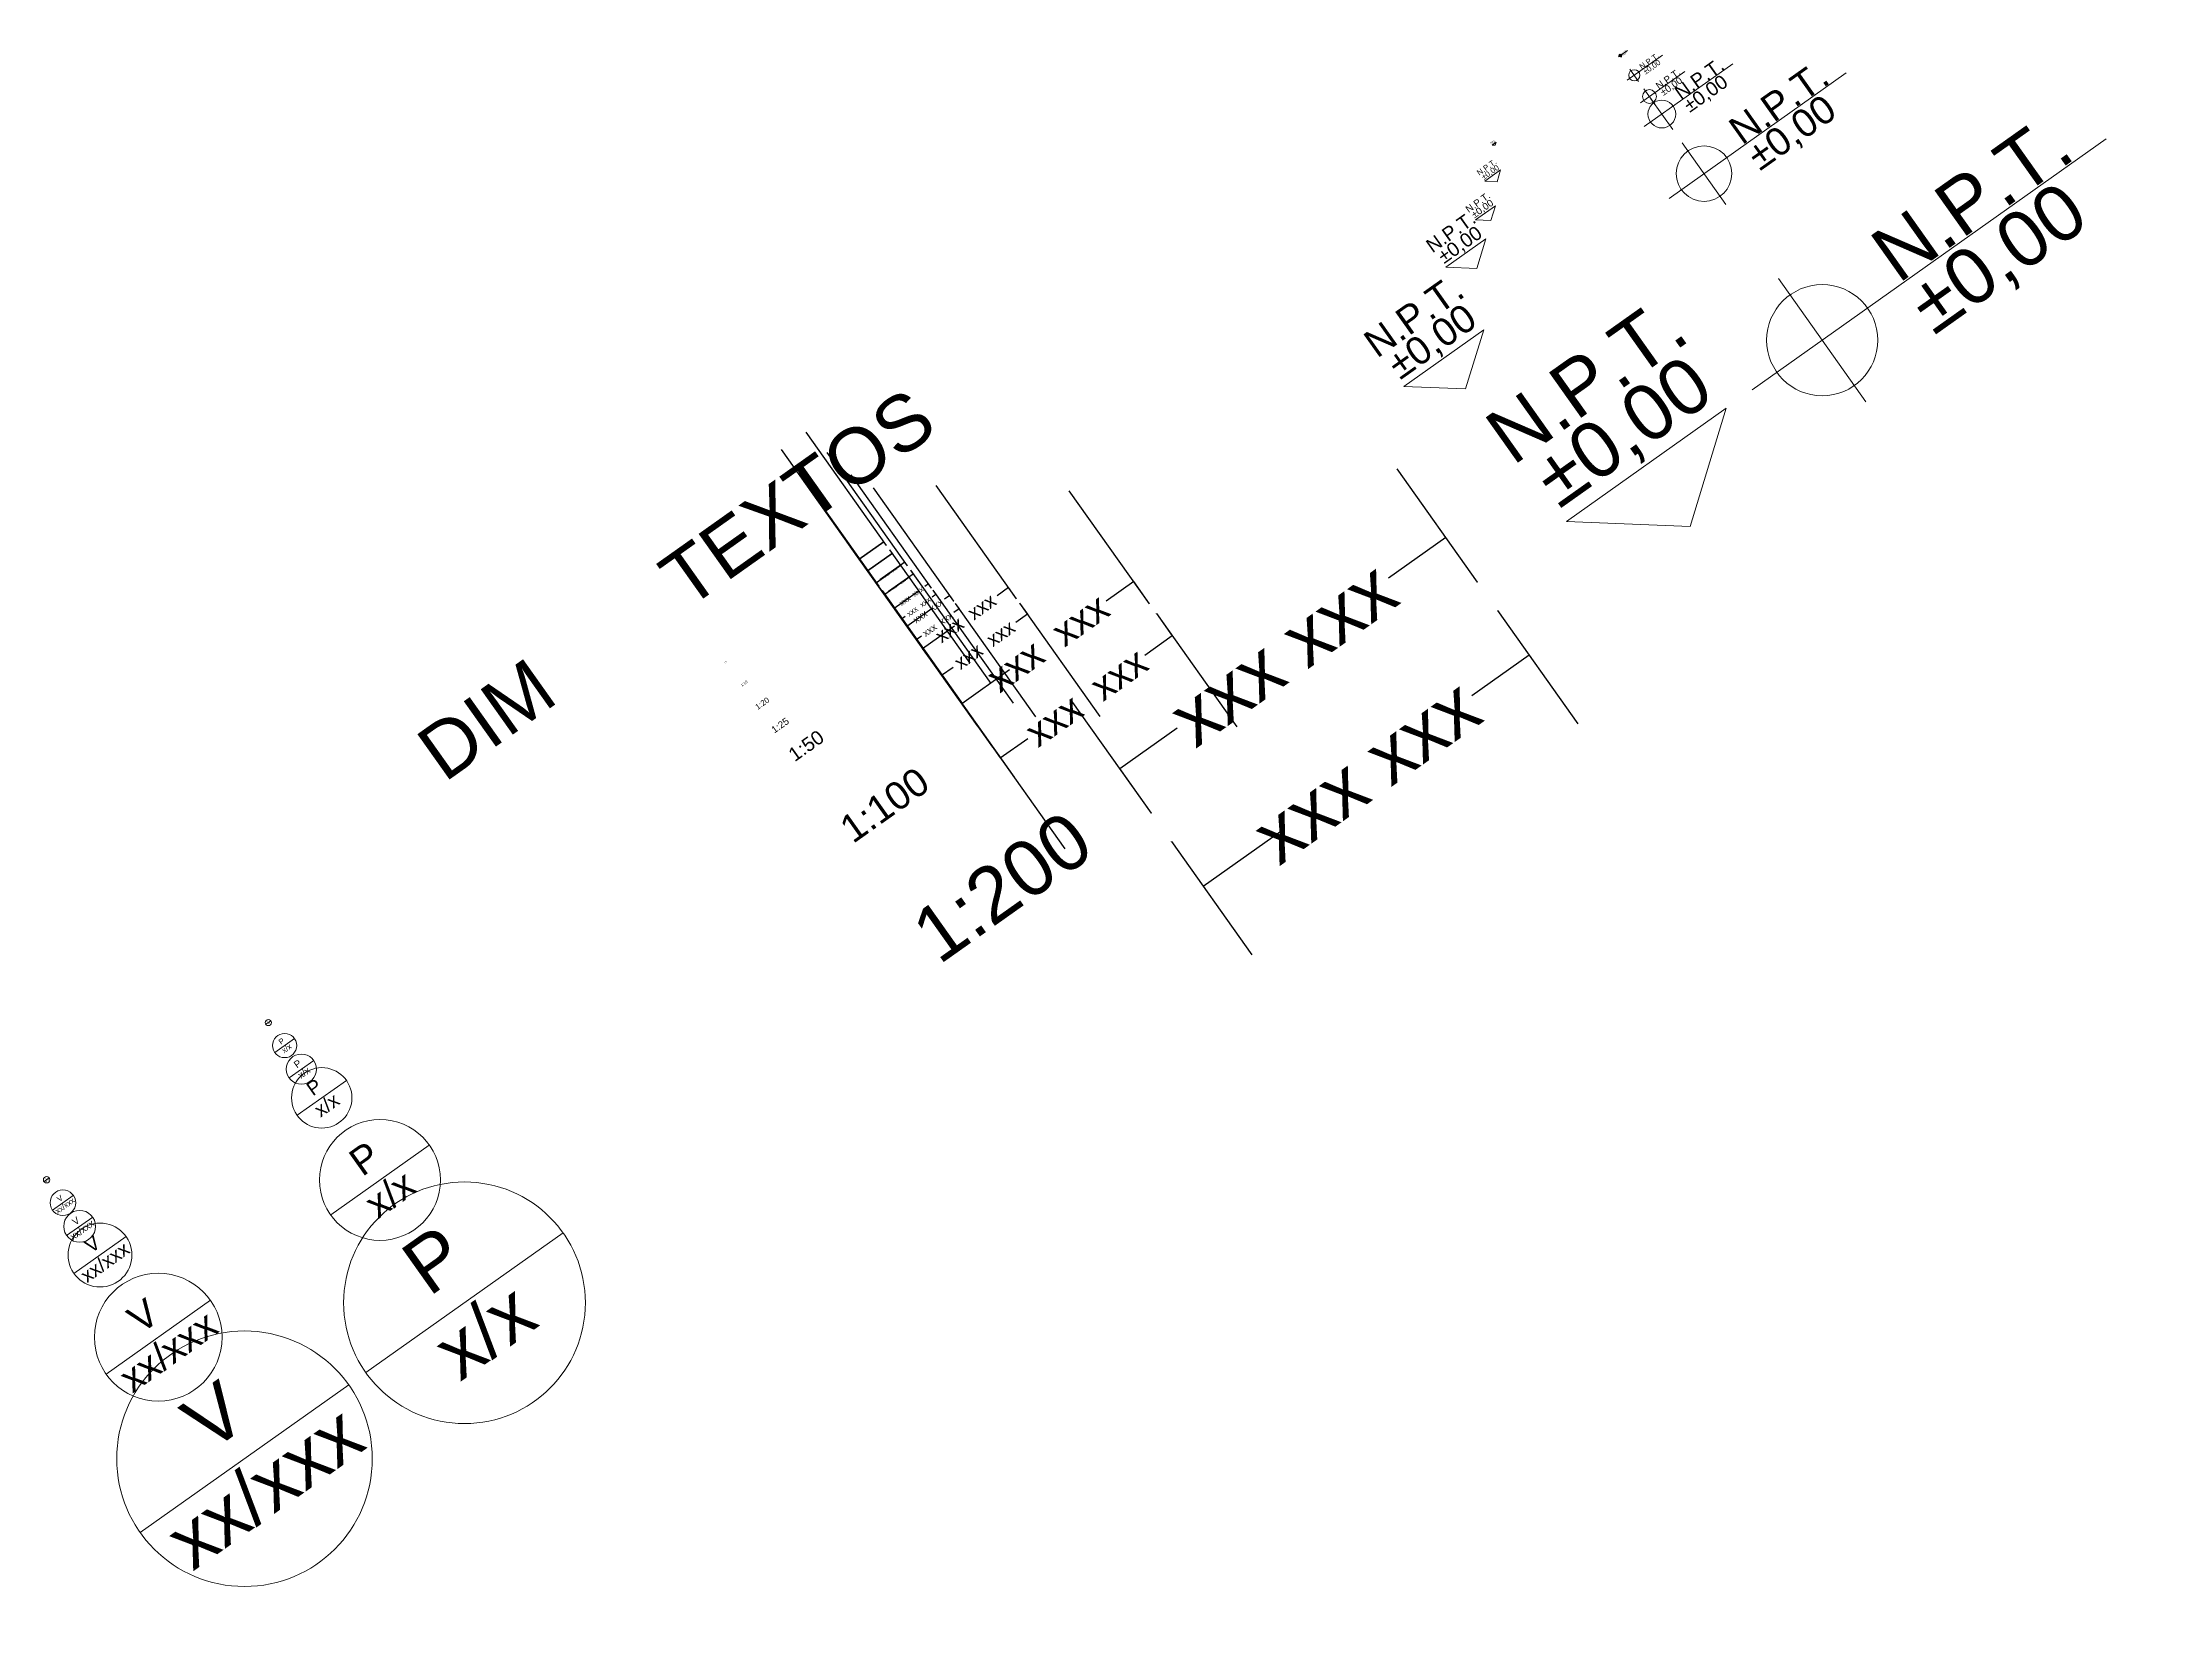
# Model space of a CAD drawing. Header units: metres. Extents: x 12 to 777, y -493 to 333.
# Drawn here: x 128.45 to 143.63, y -80.13 to -68.64 of the extents above; entities that cross this region are included whole.
import ezdxf
from ezdxf.enums import TextEntityAlignment as Align

# ---------------------------------------------------------------- set-up
doc = ezdxf.new("R2010")
doc.units = ezdxf.units.M
doc.header["$LTSCALE"] = 5
doc.header["$MEASUREMENT"] = 0
doc.layers.get('0').update_dxf_attribs({"color": 30})
doc.layers.add('A-ANNO-TEXT', color=3, linetype='Continuous', lineweight=18)
doc.layers.add('G-ANNO-SYMB', color=3, linetype='Continuous', lineweight=18)
doc.styles.add('E-ARIAL', font='arial.ttf')
doc.styles.add('E-ROMANS', font='romans.shx', dxfattribs={"width": 0.8})
doc.dimstyles.new('E-0200_TICK_18', dxfattribs={"dimscale": 0.001, "dimtxt": 360, "dimasz": 360, "dimexe": 180, "dimexo": 120, "dimgap": 180, "dimtad": 0, "dimzin": 0, "dimdsep": 46, "dimtxsty": 'E-ROMANS', "dimblk": 'OBLIQUE', "dimcen": 180, "dimclrd": 256, "dimclre": 256, "dimclrt": 256, "dimadec": 0, "dimazin": 0, "dimtfac": 1, "dimtmove": 1, "dimatfit": 3, "dimldrblk": 'OPEN90', "dimfxl": 1, "dimtfill": 1, "dimtolj": 1, "dimtzin": 0, "dimarcsym": 0})

# ---------------------------------------------------------------- blocks, each defined once
blk = doc.blocks.new('_Oblique')
at = {"color": 0, "linetype": 'ByBlock', "lineweight": -2}
blk.add_line((-0.5, -0.5), (0.5, 0.5), dxfattribs=at)
blk = doc.blocks.new('TAG-LEVEL-PL')
for p, q in [((0, -0.1358723499413372), (0, 0.1358723499413372)), ((-0.1544785718837147, 0), (0.6266379241370714, 0))]:
    blk.add_line(p, q)
blk.add_circle((0, 0), 0.1)
at = {"style": 'E-ARIAL'}
blk.add_attdef('REF', text='', height=0.1, dxfattribs=at).set_placement((0.1696530148342816, -0.02710321380351388), align=Align.BOTTOM_LEFT)
blk.add_attdef('NIVEL', text='', height=0.1, dxfattribs=at).set_placement((0.1688468076296061, -0.009952746542509772), align=Align.TOP_LEFT)
blk = doc.blocks.new('TAG-LEVEL-CO')
for points in [[(0.3520724441553682, 0.2717446998826745), (-0.3520724441553682, 0.2717446998826745)], [(0.3520724441553682, 0.2717446998826745), (0, 0), (-0.3520724441553682, 0.2717446998826745)]]:
    blk.add_lwpolyline(points)
at = {"style": 'E-ARIAL'}
for tag, p in [('N.P.T.', (0, 0.4855837520806574)), ('%%P0,00', (0, 0.2624009185367413))]:
    blk.add_attdef(tag, text='', height=0.2, dxfattribs=at).set_placement(p, align=Align.BOTTOM_CENTER)
blk = doc.blocks.new('TAG-DOOR')
blk.add_lwpolyline([(-0.4350000000000023, 0), (0.4350000000000023, 0)])
blk.add_circle((0, 0), 0.4350000000000023)
at = {"style": 'E-ARIAL'}
blk.add_attdef('P', text='', height=0.2, dxfattribs=at).set_placement((0, 0.02977751229377645), align=Align.BOTTOM_CENTER)
blk.add_attdef('80/75', text='', height=0.2, dxfattribs=at).set_placement((0, -0.02385440711927345), align=Align.TOP_CENTER)
blk = doc.blocks.new('TAG-WINDOW')
blk.add_lwpolyline([(-0.9200000000000088, 0), (0.9200000000000088, 0)])
blk.add_circle((0, 0), 0.9200000000000088)
at = {"style": 'E-ARIAL'}
blk.add_attdef('V', text='', height=0.4, dxfattribs=at).set_placement((0, 0.05955502458755291), align=Align.BOTTOM_CENTER)
blk.add_attdef('40/120', text='', height=0.4, dxfattribs=at).set_placement((0, -0.04770881423854689), align=Align.TOP_CENTER)

msp = doc.modelspace()

# ---------------------------------------------------------------- block references
at = {"layer": 'G-ANNO-SYMB'}
for name, p, xscale, yscale, zscale, rotation, values in [('TAG-LEVEL-PL', (139.8171097599186, -68.74163715231134), 0.1000000000000345, 0.1000000000000345, 0.1000000000000345, 35.34275812924555, {'NIVEL': '%%P0,00', 'REF': 'N.P.T.'}), ('TAG-LEVEL-PL', (139.917325010493, -68.882952493002), 0.3999999999999658, 0.3999999999999658, 0.3999999999999658, 35.34275812925303, {'NIVEL': '%%P0,00', 'REF': 'N.P.T.'}), ('TAG-LEVEL-PL', (140.4197160414426, -69.59138318884425), 1.999999999999996, 1.999999999999996, 1.999999999999996, 35.34275812925557, {'NIVEL': '%%P0,00', 'REF': 'N.P.T.'}), ('TAG-LEVEL-PL', (140.0264342428893, -69.03680939861397), 0.50000000000001, 0.50000000000001, 0.50000000000001, 35.34275812925868, {'NIVEL': '%%P0,00', 'REF': 'N.P.T.'}), ('TAG-LEVEL-PL', (141.2704332397332, -70.79099492476507), 4.000000000000004, 4.000000000000004, 4.000000000000004, 35.34275812925648, {'NIVEL': '%%P0,00', 'REF': 'N.P.T.'}), ('TAG-LEVEL-CO', (138.916341376133, -69.38708927342805), 0.0499999999999776, 0.0499999999999776, 0.0499999999999776, 35.34275812923781, {'%%P0,00': '%%P0,00', 'N.P.T.': 'N.P.T.'}), ('TAG-LEVEL-CO', (138.9292986038683, -69.65024983260037), 0.1999999999999993, 0.1999999999999993, 0.1999999999999993, 35.34275812925959, {'%%P0,00': '%%P0,00', 'N.P.T.': 'N.P.T.'}), ('TAG-LEVEL-CO', (138.8847478735515, -69.92973332864631), 0.2500000000000003, 0.2500000000000003, 0.2500000000000003, 35.34275812925149, {'%%P0,00': '%%P0,00', 'N.P.T.': 'N.P.T.'}), ('TAG-LEVEL-CO', (138.7835882021952, -70.27441408832192), 0.50000000000001, 0.50000000000001, 0.50000000000001, 35.34275812925868, {'%%P0,00': '%%P0,00', 'N.P.T.': 'N.P.T.'}), ('TAG-LEVEL-CO', (140.3192352248168, -72.13182782304693), 1.999999999999996, 1.999999999999996, 1.999999999999996, 35.34275812925557, {'%%P0,00': '%%P0,00', 'N.P.T.': 'N.P.T.'}), ('TAG-DOOR', (130.0832225831493, -75.70507286819839), 0.0499999999999776, 0.0499999999999776, 0.0499999999999776, 35.34275812923781, {'P': 'P', '80/75': 'x/x'}), ('TAG-DOOR', (130.2005798671594, -75.8705605008422), 0.1999999999999993, 0.1999999999999993, 0.1999999999999993, 35.34275812925959, {'P': 'P', '80/75': 'x/x'}), ('TAG-DOOR', (130.4677486355158, -76.24730002207934), 0.50000000000001, 0.50000000000001, 0.50000000000001, 35.34275812925868, {'P': 'P', '80/75': 'x/x'}), ('TAG-DOOR', (130.3211171218456, -76.04053226775659), 0.2500000000000003, 0.2500000000000003, 0.2500000000000003, 35.34275812925149, {'P': 'P', '80/75': 'x/x'}), ('TAG-DOOR', (131.4955053541223, -77.72298718136835), 1.999999999999996, 1.999999999999996, 1.999999999999996, 35.34275812925557, {'P': 'P', '80/75': 'x/x'}), ('TAG-WINDOW', (128.4868578135499, -76.83715162633098), 0.02500000000000523, 0.02500000000000523, 0.02500000000000523, 35.34275812929094, {'V': 'V', '40/120': 'xx/xxx'}), ('TAG-WINDOW', (128.6042150975611, -77.0026392589748), 0.1000000000000345, 0.1000000000000345, 0.1000000000000345, 35.34275812924555, {'V': 'V', '40/120': 'xx/xxx'}), ('TAG-WINDOW', (128.8713838659171, -77.37937878021148), 0.2500000000000003, 0.2500000000000003, 0.2500000000000003, 35.34275812925149, {'V': 'V', '40/120': 'xx/xxx'}), ('TAG-WINDOW', (128.7247523522467, -77.17261102588873), 0.1249999999999836, 0.1249999999999836, 0.1249999999999836, 35.34275812924081, {'V': 'V', '40/120': 'xx/xxx'}), ('TAG-WINDOW', (129.2907813473353, -77.97077876805224), 0.50000000000001, 0.50000000000001, 0.50000000000001, 35.34275812925868, {'V': 'V', '40/120': 'xx/xxx'})]:
    msp.add_blockref(name, p, dxfattribs=dict(at, xscale=xscale, yscale=yscale, zscale=zscale, rotation=rotation)).add_auto_attribs(values)
at = {"layer": 'G-ANNO-SYMB', "rotation": 35.34275812925552}
for name, p, values in [('TAG-LEVEL-PL', (140.1159256451053, -69.16300284642466), {'NIVEL': '%%P0,00', 'REF': 'N.P.T.'}), ('TAG-LEVEL-CO', (138.7035389340547, -71.14156856140426), {'%%P0,00': '%%P0,00', 'N.P.T.': 'N.P.T.'}), ('TAG-DOOR', (130.8871461169338, -76.83870000992056), {'P': 'P', '80/75': 'x/x'}), ('TAG-WINDOW', (129.9116112376391, -78.84622224552822), {'V': 'V', '40/120': 'xx/xxx'})]:
    msp.add_blockref(name, p, dxfattribs=at).add_auto_attribs(values)

# ---------------------------------------------------------------- texts
at = {"layer": 'A-ANNO-TEXT', "rotation": 35.34275812925594, "style": 'E-ARIAL'}
for s, insert, char_height, attachment_point in [('TEXTOS', (133.1000211398766, -72.74044341142917), 0.3999999999998745, 7), ('xxx', (134.3954755440793, -72.326301801907), 0.009999999999996862, 4), ('xxx', (134.4560413507397, -72.28332984308054), 0.009999999999996862, 6), ('xxx', (134.516346184422, -72.36836678175223), 0.009999999999996862, 6), ('xxx', (134.4557704290316, -72.41132471169476), 0.009999999999996862, 4), ('xxx', (134.5190716967352, -72.49410431936167), 0.01999999999999372, 4), ('xxx', (134.6082534795087, -72.43083904204195), 0.01999999999999372, 6), ('xxx', (134.6685583131912, -72.51587598071319), 0.01999999999999372, 6), ('xxx', (138.1306867049911, -72.51650578039335), 0.3999999999998745, 6), ('xxx', (134.5793665816875, -72.57912722914898), 0.01999999999999372, 4), ('xxx', (134.6311514579966, -72.69028902260334), 0.03999999999998746, 4), ('xxx', (134.7926197821928, -72.57578207318056), 0.03999999999998746, 6), ('xxx', (134.8471508154159, -72.65269017794662), 0.03999999999998746, 6), ('xxx', (134.9352531091747, -72.66865978761507), 0.04999999999998431, 6), ('xxx', (135.3050212582832, -72.64872822926463), 0.09999999999996863, 6), ('xxx', (136.0992948840312, -72.68207427383504), 0.1999999999999373, 6), ('xxx', (134.6856824912213, -72.76719712736895), 0.03999999999998746, 4), ('xxx', (134.7334249020942, -72.81180362465557), 0.04999999999998431, 4), ('xxx', (134.8015850945419, -72.90793368048207), 0.04999999999998431, 4), ('xxx', (134.9013504477946, -72.93499560282226), 0.09999999999996863, 4), ('xxx', (135.0034204997871, -72.76479999370349), 0.04999999999998431, 6), ('xxx', (135.4413488413427, -72.84099849117956), 0.09999999999996863, 6), ('xxx', (135.0376780308536, -73.12726586473673), 0.09999999999996863, 4), ('xxx', (135.2902165001974, -73.255840664478), 0.1999999999999373, 4), ('DIM', (131.3505099819888, -73.98112753117312), 0.3999999999998745, 7), ('1:5', (133.3688782985016, -73.11956376237686), 0.009999999999996862, 7), ('xxx', (136.3767194276759, -73.07329368611136), 0.1999999999999373, 6), ('xxx', (136.6422235512655, -73.57206498007372), 0.3999999999998745, 4), ('1:10', (133.492474451157, -73.28736627983199), 0.01999999999999372, 7), ('xxx', (138.7316703903, -73.36396376460061), 0.3999999999998745, 6), ('1:20', (133.6067728371988, -73.45502316193597), 0.03999999999998745, 7), ('xxx', (135.5676410438437, -73.64706007675386), 0.1999999999999373, 4), ('1:25', (133.7273100918858, -73.6249949288499), 0.04999999999998431, 7), ('1:50', (133.873941605555, -73.8317626831722), 0.09999999999996863, 7), ('1:100', (134.2933390869737, -74.42316267101342), 0.1999999999999373, 7), ('xxx', (137.243361003096, -74.41941391914543), 0.3999999999998745, 4), ('1:200', (134.914168977278, -75.29860614848849), 0.3999999999998745, 7)]:
    msp.add_mtext(s, dxfattribs=dict(at, insert=insert, char_height=char_height, attachment_point=attachment_point))

# ---------------------------------------------------------------- leaders
at = {"layer": 'G-ANNO-SYMB', "annotation_type": 0, "has_hookline": 1, "horizontal_direction": (0.8157061249700752, 0.5784665225285766, 0)}
for points, override, hookline_direction, text_width in [([(134.5328852748044, -72.26912685657635), (134.5138732931632, -72.24231771677523), (134.3345883693092, -72.36941732576685)], {"dimasz": 0.02, "dimgap": 0.8, "dimtad": 0, "dimldrblk": 'Open90'}, 1, 0.02075034106411354), ([(134.3566456345682, -72.39410903912767), (134.3376336529261, -72.36729989932655), (134.5168887305899, -72.240158203683)], {"dimasz": 0.02, "dimgap": 0.8, "dimtad": 0, "dimldrblk": 'Open90'}, 0, 0.02075034106411354), ([(134.6850974035724, -72.41663605553822), (134.6660854219319, -72.3898269157371), (134.4868004980781, -72.51692652472826)], {"dimasz": 0.05, "dimgap": 0.8, "dimtad": 0, "dimldrblk": 'Open90'}, 1, 0.04150068212822709), ([(134.4802417872236, -72.56191155658234), (134.4612298055822, -72.53510241678123), (134.6404848832458, -72.40796072113767)], {"dimasz": 0.05, "dimgap": 0.8, "dimtad": 0, "dimldrblk": 'Open90'}, 0, 0.04150068212822709), ([(134.8583257359592, -72.57753603045558), (134.8355144036816, -72.54536290410942), (134.8089339046922, -72.56421274272998)], {"dimasz": 0.08, "dimtad": 0, "dimldrblk": 'Open90'}, 1, 0.08300136425645419), ([(138.7881854034233, -72.53373393069069), (138.560041623726, -72.21202425307865), (138.1470008274906, -72.50493644994278)], {"dimasz": 0.8, "dimtad": 0, "dimldrblk": 'Open90'}, 1, 0.8300136425645419), ([(135.0173891504649, -72.67085730933923), (134.9888749851173, -72.63064090140733), (134.9515672316741, -72.6570904571645)], {"dimasz": 0.1, "dimtad": 0, "dimldrblk": 'Open90'}, 1, 0.1037517053205677), ([(135.4692861426995, -72.65311312245194), (135.4122578120055, -72.5726803065877), (135.3297428144473, -72.63115451111382)], {"dimasz": 0.2, "dimtad": 0, "dimldrblk": 'Open90'}, 1, 0.2075034106411355), ([(136.427967349985, -72.69074287155263), (136.3138954601375, -72.52988803274502), (136.1155848504698, -72.6704708804854)], {"dimasz": 0.4, "dimtad": 0, "dimldrblk": 'Open90'}, 1, 0.415006821282271), ([(134.6110681687862, -72.75288131802017), (134.5882568365075, -72.72070819167493), (134.7610039141078, -72.59818592910923)], {"dimasz": 0.08, "dimgap": 0.8, "dimtad": 0, "dimldrblk": 'Open90'}, 0, 0.08300136425645419), ([(134.7083171914987, -72.89003891879565), (134.6798030261509, -72.84982251086376), (134.8632853171894, -72.71971175426901)], {"dimasz": 0.1, "dimgap": 0.8, "dimtad": 0, "dimldrblk": 'Open90'}, 0, 0.1037517053205677), ([(134.8511422247673, -73.09147634136525), (134.7941138940726, -73.0110435255001), (135.0227636343052, -72.84885200459826)], {"dimasz": 0.2, "dimgap": 0.8, "dimtad": 0, "dimldrblk": 'Open90'}, 0, 0.2075034106411355), ([(134.5551561964742, -72.3005314867628), (134.574168178116, -72.327340626563), (134.3949329979114, -72.45451037997623)], {"dimasz": 0.02, "dimgap": 0.8, "dimtad": 0, "dimldrblk": 'Open90'}, 1, 0.02075034106411354), ([(134.3789165562378, -72.42551366931411), (134.3979285378794, -72.45232280911523), (134.5772234104622, -72.32523722900845)], {"dimasz": 0.02, "dimgap": 0.8, "dimtad": 0, "dimldrblk": 'Open90'}, 0, 0.02075034106411354), ([(134.5025127088932, -72.59331618676788), (134.521524690535, -72.62012532656945), (134.7008195631181, -72.49303974646267)], {"dimasz": 0.05, "dimgap": 0.8, "dimtad": 0, "dimldrblk": 'Open90'}, 0, 0.04150068212822709), ([(134.7073683252424, -72.44804068572421), (134.7263803068834, -72.47484982552487), (134.5471451266806, -72.60201957893719)], {"dimasz": 0.05, "dimgap": 0.8, "dimtad": 0, "dimldrblk": 'Open90'}, 1, 0.04150068212822709), ([(134.6199765374542, -72.76544317009484), (134.642787869732, -72.79761629644008), (134.6693683687219, -72.77876645781951)], {"dimasz": 0.08, "dimtad": 0, "dimldrblk": 'Open90'}, 0, 0.08300136425645419), ([(134.8672341046274, -72.59009788252934), (134.890045436905, -72.62227100887549), (134.8634649379154, -72.64112084749605)], {"dimasz": 0.08, "dimtad": 0, "dimldrblk": 'Open90'}, 1, 0.08300136425645419), ([(135.4915570643691, -72.68451775263793), (135.5485853950645, -72.76495056850263), (135.4661101924267, -72.82348088856644)], {"dimasz": 0.2, "dimtad": 0, "dimldrblk": 'Open90'}, 1, 0.2075034106411355), ([(135.1896878139389, -73.56888174437381), (135.0756159240907, -73.40802690556666), (135.4200527592318, -73.16371473119239)], {"dimasz": 0.4, "dimgap": 0.8, "dimtad": 0, "dimldrblk": 'Open90'}, 0, 0.415006821282271), ([(134.7194526523335, -72.90574123388888), (134.7479668176809, -72.94595764182077), (134.7852809207725, -72.91951703981707)], {"dimasz": 0.1, "dimtad": 0, "dimldrblk": 'Open90'}, 0, 0.1037517053205677), ([(135.0285246113003, -72.68655962443245), (135.0570387766477, -72.72677603236434), (135.0197009711484, -72.75318321117338)], {"dimasz": 0.1, "dimtad": 0, "dimldrblk": 'Open90'}, 1, 0.1037517053205677), ([(136.477256625559, -72.76024657213793), (136.5913200037824, -72.92110744502224), (136.3930577062361, -73.06175841855985)], {"dimasz": 0.4, "dimtad": 0, "dimldrblk": 'Open90'}, 1, 0.415006821282271), ([(138.9328815293388, -72.73777255967252), (139.1610253090346, -73.05948223728547), (138.7479845127994, -73.35239443415004)], {"dimasz": 0.8, "dimtad": 0, "dimldrblk": 'Open90'}, 1, 0.8300136425645419), ([(134.8734131464369, -73.12288097155033), (134.9304414771325, -73.20331378741457), (135.0129564746895, -73.14483958288754)], {"dimasz": 0.2, "dimtad": 0, "dimldrblk": 'Open90'}, 0, 0.2075034106411355), ([(136.4411661787501, -74.19814713986534), (136.2130223990528, -73.8764374622524), (136.6259094287661, -73.58363431052429)], {"dimasz": 0.8, "dimtad": 0, "dimldrblk": 'Open90'}, 0, 0.8300136425645419), ([(135.2389770895136, -73.63838544495957), (135.3530404677367, -73.79924631784388), (135.5513510774051, -73.6586634701035)], {"dimasz": 0.4, "dimtad": 0, "dimldrblk": 'Open90'}, 0, 0.415006821282271), ([(136.5858623046654, -74.40218576884718), (136.8140060843621, -74.72389544645966), (137.3732214181912, -74.32732204875887)], {"dimasz": 0.8, "dimgap": 0.8, "dimtad": 0, "dimldrblk": 'Open90'}, 0, 0.8300136425645419)]:
    msp.add_leader(points, dimstyle='E-0200_TICK_18', override=override, dxfattribs=dict(at, hookline_direction=hookline_direction, text_width=text_width))

doc.saveas('drawing.dxf')
